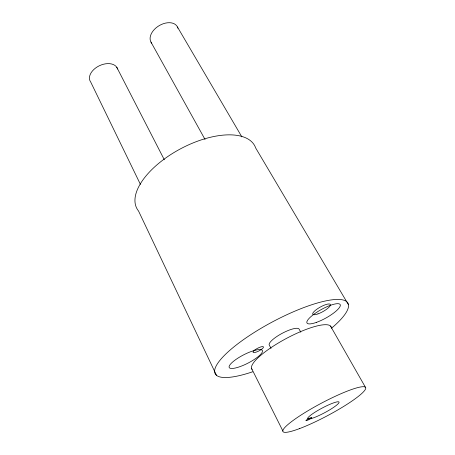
<?xml version="1.0" encoding="UTF-8"?>
<svg xmlns="http://www.w3.org/2000/svg" width="455" height="455" viewBox="0 0 455 455"><rect width="100%" height="100%" fill="white"/><g stroke="black" fill="none" stroke-linecap="round" stroke-linejoin="round"><path stroke-width="0.68" d="M348.462 304.731L255.682 147.983A66.754 32.157 -28 0 0 180.117 149.041A66.754 32.157 -28 0 0 138.519 210.989L216.489 375.318M177.461 27.004L241.855 136.875M330.518 326.07L365.331 387.091M150.969 42.082L205.074 139.514M300.772 332.161L299.083 329.067A16.926 4.277 -28.1 0 0 281.582 333.64A16.926 4.277 -28.1 0 0 269.4 345.271L271.026 348.393M116.77 67.277L164.323 159.773M251.45 368.186L282.879 430.976M140.424 184.383L90.733 82.088A15.038 9.777 -25.3 0 1 99.224 65.81A15.038 9.777 -25.3 0 1 117.583 69.012M151.72 43.157A15.254 10.038 -31.3 0 1 159.483 25.457A15.254 10.038 -31.3 0 1 177.922 28.25M252.701 371.775A75.172 18.922 -28 0 1 224.161 355.639A75.172 18.922 -28 0 1 321.31 301.938A75.172 18.922 -28 0 1 331.479 328.231M252.047 369.443A44.914 10.613 -28.1 0 1 285.939 338.691A44.914 10.613 -28.1 0 1 331.121 327.009M254.76 350.049L253.873 350.805A5.841 1.484 -27.5 0 0 254.396 352.557A5.841 1.484 -27.5 0 0 260.635 349.94L261.756 349.161A5.841 1.484 -27.5 0 0 262.154 346.625A5.841 1.484 -27.5 0 0 254.76 350.049M310.663 418.594L309.997 419.004A3.333 0.489 -27.9 0 1 306.13 420.699A3.333 0.489 -27.9 0 1 307.694 419.174L308.439 418.754A3.333 0.489 -27.9 0 1 311.573 417.474A3.333 0.489 -27.9 0 1 310.663 418.594M254.908 350.304L250.881 351.618A18.666 4.675 -27.2 0 0 229.235 366.133A18.666 4.675 -27.2 0 0 246.371 363.932A18.666 4.675 -27.2 0 0 262.205 350.168L260.76 349.559L258.275 349.599L254.908 350.304M310.913 418.685L307.756 418.913A17.785 2.633 -28 0 1 326.622 405.82A17.785 2.633 -28 0 1 336.689 405.098A17.785 2.633 -28 0 1 310.913 418.685M316.583 322.322A18.991 4.834 -29 0 0 340.277 304.816A18.991 4.834 -29 0 0 313.853 314.28A18.991 4.834 -29 0 0 316.583 322.322M317.977 313.887A10.073 2.622 -29 0 0 330.421 304.554A10.073 2.622 -29 0 0 316.316 309.616A10.073 2.622 -29 0 0 317.977 313.887M299.686 428.547A46.825 6.939 -28 0 0 365.519 389.036A46.825 6.939 -28 0 0 307.79 410.859A46.825 6.939 -28 0 0 299.686 428.547"/></g></svg>
